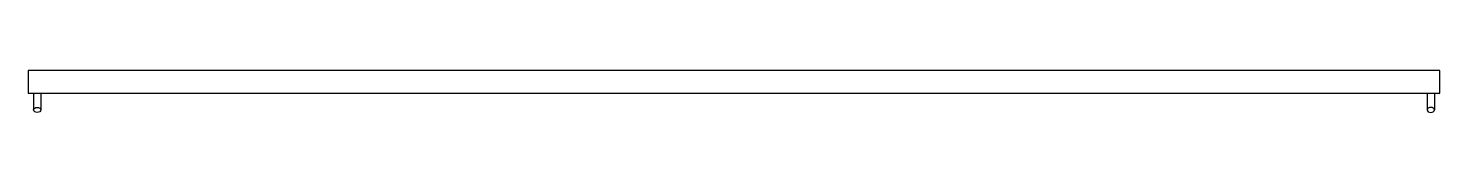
# Model space of a CAD drawing. Header units: millimetres. Extents: x 0 to 2348, y -32 to 38.
import ezdxf

# ---------------------------------------------------------------- set-up
doc = ezdxf.new("R2010")
doc.units = ezdxf.units.MM
doc.layers.add('KwikScaf Matrix', color=7, linetype='Continuous')

# ---------------------------------------------------------------- blocks, each defined once
blk = doc.blocks.new('109624xz')
at = {"layer": 'KwikScaf Matrix', "color": 0}
for p, q in [((9, 0), (9, -27.7)), ((21, 0), (21, -27.7)), ((2327, 0), (2327, -27.7)), ((2339, 0), (2339, -27.7))]:
    blk.add_line(p, q, dxfattribs=at)
blk.add_lwpolyline([(0, 0), (2348, 0), (2348, 38), (0, 38)], close=True, dxfattribs=at)
blk.add_ellipse((15, -27.7), major_axis=(6, 0), ratio=0.707107, dxfattribs=at)
at = {"layer": 'KwikScaf Matrix', "color": 0, "extrusion": (0, 0, -1)}
blk.add_ellipse((2333, -27.7), major_axis=(-6, 0), ratio=0.707107, dxfattribs=at)

msp = doc.modelspace()

# ---------------------------------------------------------------- block references
at = {"layer": 'KwikScaf Matrix', "color": 0}
msp.add_blockref('109624xz', (0, 0), dxfattribs=at)

doc.saveas('drawing.dxf')
